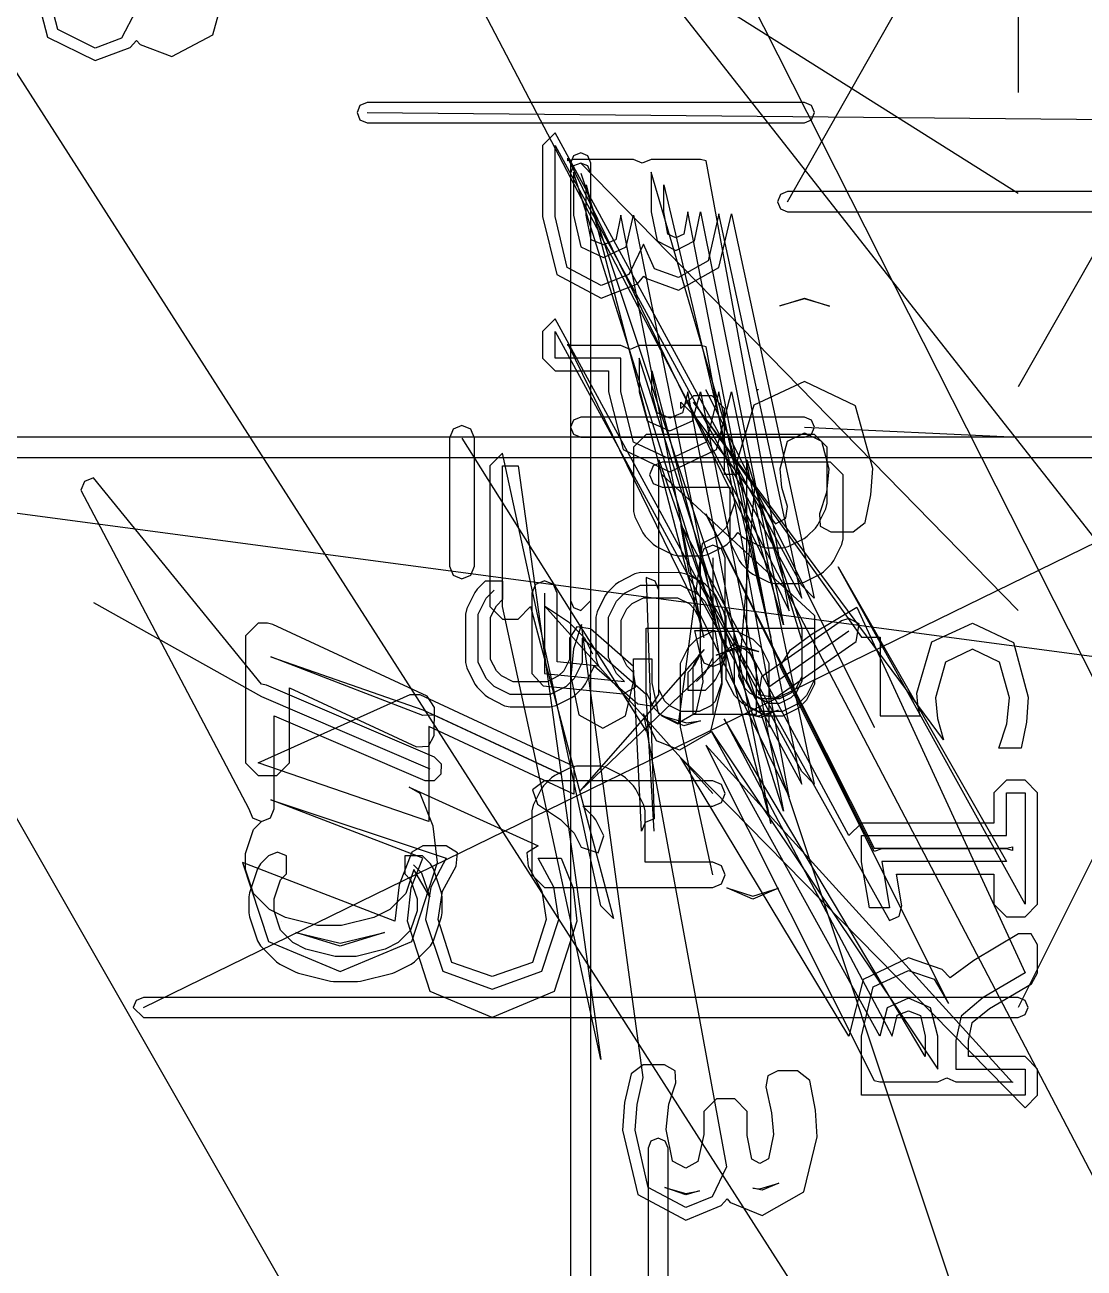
# Model space of a CAD drawing. Extents: x 0 to 334, y -361 to 120.
# Drawn here: x 87.9 to 94.19, y 44.14 to 51.53 of the extents above; entities that cross this region are included whole.
import ezdxf

# ---------------------------------------------------------------- set-up
doc = ezdxf.new("R2010")
doc.units = 0

msp = doc.modelspace()

# ---------------------------------------------------------------- linework, layer by layer
at = {"layer": 'Layer 1'}
for p, q in [((75.05, 81.3792), (138.215, -39.3749)), ((77.19, 81.3792), (138.215, -39.3149)), ((68.6, 80.4392), (134.095, -33.9949)), ((75.452423, 70.589328), (319.8, -310.813)), ((93.8, 64.2692), (93.8, 51.1292)), ((81.92, 64.1792), (166.845, -43.9449)), ((99, 58.5092), (93.8, 49.3792)), ((92.43, 50.4792), (96.54, 57.7292)), ((84.395, 56.4617), (93.8, 50.5292)), ((87.936823, 51.812484), (88.029776, 51.45828)), ((88.090562, 51.502173), (88.011786, 51.812495)), ((89.013149, 51.471052), (89.095286, 51.775849)), ((88.554754, 51.614234), (88.47077, 51.45189)), ((88.029776, 51.45828), (88.029777, 51.45828)), ((88.029777, 51.45828), (88.313255, 51.317975)), ((88.313218, 51.392986), (88.090562, 51.502173)), ((88.47077, 51.45189), (88.313218, 51.392986)), ((88.768333, 51.343117), (89.013149, 51.471052)), ((88.313255, 51.317975), (88.521509, 51.396613)), ((88.521509, 51.396613), (88.558473, 51.437018)), ((88.558473, 51.437018), (88.580786, 51.413969)), ((88.580786, 51.413969), (88.581108, 51.413674)), ((88.581108, 51.413674), (88.768333, 51.343117)), ((89.887574, 51.051626), (89.87, 51.0092)), ((89.87, 51.0092), (89.887574, 50.966774)), ((89.93, 51.0692), (89.887574, 51.051626)), ((92.53, 51.0692), (89.93, 51.0692)), ((89.93, 51.0092), (96.4, 50.9492)), ((92.572426, 51.051626), (92.53, 51.0692)), ((92.59, 51.0092), (92.572426, 51.051626)), ((92.572426, 50.966774), (92.59, 51.0092)), ((89.887574, 50.966774), (89.93, 50.9492)), ((89.93, 50.9492), (92.53, 50.9492)), ((92.53, 50.9492), (92.572426, 50.966774)), ((91.0485, 50.8888), (90.9735, 50.8138)), ((92.513677, 48.197), (91.0485, 50.8888)), ((96.4, 50.8892), (93.8, 45.6892)), ((90.9735, 50.8138), (90.9735, 50.3919)), ((91.048495, 50.391959), (91.0485, 50.8138)), ((91.0485, 50.8138), (92.513677, 48.122)), ((88.6, 45.6892), (99, 50.7692)), ((91.123527, 50.72211), (91.1235, 50.7388)), ((91.1235, 50.7388), (92.438677, 48.047)), ((91.1566, 50.7298), (91.123527, 50.72211)), ((91.157574, 50.751626), (91.14, 50.7092)), ((91.14, 50.7092), (91.14, 48.1092)), ((91.51273, 50.7298), (91.1566, 50.7298)), ((91.2, 50.7692), (91.157574, 50.751626)), ((91.2, 50.7092), (91.157574, 50.691626)), ((91.242426, 50.751626), (91.2, 50.7692)), ((91.2, 50.7692), (91.2, 50.7692)), ((91.2, 50.7092), (93.8, 48.0492)), ((91.242426, 50.691626), (91.2, 50.7092)), ((91.2, 50.7092), (91.2, 50.7092)), ((91.26, 50.7092), (91.242426, 50.751626)), ((91.26, 48.1092), (91.26, 50.7092)), ((91.566115, 50.707474), (91.51273, 50.7298)), ((91.6195, 50.7298), (91.566115, 50.707474)), ((91.912427, 50.72979), (91.6195, 50.7298)), ((91.9455, 50.7221), (91.912427, 50.72979)), ((92.438677, 48.047), (91.9455, 50.7221)), ((91.157574, 50.691626), (91.14, 50.6492)), ((91.14, 50.6492), (91.14, 42.9092)), ((92.005865, 47.963015), (91.1566, 50.6548)), ((91.1566, 50.6548), (91.1566, 50.3998)), ((91.2, 50.6492), (93.8, 42.8492)), ((91.26, 50.6492), (91.242426, 50.691626)), ((91.26, 42.9092), (91.26, 50.6492)), ((92.405604, 47.963015), (91.6195, 50.6548)), ((91.6195, 50.6548), (91.6195, 50.4195)), ((91.23158, 50.3998), (91.2316, 50.5798)), ((91.2316, 50.5798), (91.930865, 47.888015)), ((91.694531, 50.4195), (91.6945, 50.5798)), ((91.6945, 50.5798), (92.330604, 47.888015)), ((92.387574, 50.521626), (92.37, 50.4792)), ((92.43, 50.5392), (92.387574, 50.521626)), ((95.17, 50.5392), (92.43, 50.5392)), ((91.6195, 50.4195), (91.655308, 50.246348)), ((91.718715, 50.286454), (91.694531, 50.4195)), ((91.8375, 50.4195), (91.812968, 50.286927)), ((92.330604, 47.888015), (91.8375, 50.4195)), ((91.876011, 50.246348), (91.912469, 50.4195)), ((91.912469, 50.4195), (92.405604, 47.963015)), ((92.0205, 50.4077), (91.958, 50.12751)), ((92.513677, 48.122), (92.0205, 50.4077)), ((92.0214, 50.0873), (92.095594, 50.407707)), ((92.095594, 50.407707), (92.588677, 48.122)), ((92.37, 50.4792), (92.387574, 50.436774)), ((92.387574, 50.436774), (92.43, 50.4192)), ((92.43, 50.4192), (95.17, 50.4192)), ((90.9735, 50.3919), (91.056954, 50.045868)), ((91.119459, 50.08737), (91.048495, 50.391959)), ((91.1566, 50.3998), (91.20022, 50.210121)), ((91.261324, 50.253583), (91.23158, 50.3998)), ((91.4377, 50.3998), (91.407942, 50.253562)), ((91.930865, 47.888015), (91.4377, 50.3998)), ((91.4691, 50.210121), (91.51272, 50.3998)), ((91.51272, 50.3998), (92.005865, 47.963015)), ((91.766016, 50.263894), (91.718715, 50.286454)), ((91.812716, 50.286533), (91.766016, 50.263894)), ((91.812968, 50.286927), (91.812716, 50.286533)), ((91.20022, 50.210121), (91.334985, 50.147944)), ((91.334965, 50.222944), (91.261324, 50.253583)), ((91.40738, 50.25276), (91.334965, 50.222944)), ((91.334985, 50.147944), (91.4691, 50.210121)), ((91.407942, 50.253562), (91.40738, 50.25276)), ((91.572583, 50.227465), (91.485344, 50.045656)), ((91.638339, 50.079499), (91.572583, 50.227465)), ((91.655308, 50.246348), (91.765985, 50.188894)), ((91.765985, 50.188894), (91.876011, 50.246348)), ((91.958, 50.12751), (91.780266, 50.029128)), ((91.056954, 50.045868), (91.320635, 49.905272)), ((91.32063, 49.980331), (91.119459, 50.08737)), ((91.485344, 50.045656), (91.32063, 49.980331)), ((91.53791, 49.992096), (91.57571, 50.036221)), ((91.57571, 50.036221), (91.58654, 50.025206)), ((91.780266, 50.029128), (91.638339, 50.079499)), ((91.780271, 49.954069), (92.021311, 50.087234)), ((92.021311, 50.087234), (92.0214, 50.0873)), ((91.320635, 49.905272), (91.53791, 49.992096)), ((91.58654, 50.025206), (91.780271, 49.954069)), ((92.384056, 49.860996), (92.52966, 49.906549)), ((92.52966, 49.901138), (92.384056, 49.860996)), ((92.52966, 49.906549), (92.679603, 49.85832)), ((92.679603, 49.85832), (92.52966, 49.901138)), ((92.384056, 49.860996), (92.384056, 49.860996)), ((91.0485, 49.783), (90.9735, 49.708)), ((92.513677, 47.09119), (91.0485, 49.783)), ((90.9735, 49.708), (90.9735, 49.549)), ((91.0485, 49.549), (91.0485, 49.708)), ((91.0485, 49.708), (92.513677, 47.01619)), ((91.1235, 49.624), (91.1235, 49.633)), ((91.1235, 49.633), (92.438677, 46.94119)), ((91.439127, 49.624), (91.1235, 49.624)), ((91.493163, 49.601004), (91.439127, 49.624)), ((91.5472, 49.624), (91.493163, 49.601004)), ((91.912427, 49.62399), (91.5472, 49.624)), ((91.9455, 49.6163), (91.912427, 49.62399)), ((92.438677, 46.94119), (91.9455, 49.6163)), ((90.9735, 49.549), (91.0485, 49.474)), ((91.4392, 49.549), (91.0485, 49.549)), ((91.43912, 49.3491), (91.4392, 49.549)), ((92.405604, 46.857205), (91.5472, 49.549)), ((91.5472, 49.549), (91.5472, 49.3491)), ((91.0485, 49.474), (91.3642, 49.474)), ((91.3642, 49.474), (91.3642, 49.3491)), ((91.622266, 49.3491), (91.6222, 49.474)), ((91.6222, 49.474), (92.330604, 46.782205)), ((92.530037, 49.410104), (92.229766, 49.269416)), ((92.834007, 49.264928), (92.530037, 49.410104)), ((91.3642, 49.3491), (91.452199, 49.006577)), ((91.512688, 49.050808), (91.43912, 49.3491)), ((91.5472, 49.3491), (91.594726, 49.177523)), ((91.653809, 49.223805), (91.622266, 49.3491)), ((91.8699, 49.3255), (91.7949, 49.2505)), ((91.8375, 49.3491), (91.805957, 49.223805)), ((92.330604, 46.782205), (91.8375, 49.3491)), ((91.864908, 49.177523), (91.912434, 49.3491)), ((91.9806, 49.3255), (91.8699, 49.3255)), ((91.912434, 49.3491), (92.405604, 46.857205)), ((91.944504, 49.361815), (92.9443, 47.3564)), ((92.946949, 47.355035), (91.944504, 49.361815)), ((92.0205, 49.3491), (91.946281, 49.050808)), ((92.0556, 49.2505), (91.9806, 49.3255)), ((92.006908, 49.006547), (92.09558, 49.3491)), ((92.513677, 47.01619), (92.0205, 49.3491)), ((92.09558, 49.3491), (92.588677, 47.01619)), ((92.251488, 49.361815), (92.255246, 49.363792)), ((92.255726, 49.361815), (92.251488, 49.361815)), ((92.255246, 49.363792), (92.255726, 49.361815)), ((91.730208, 49.19192), (91.653809, 49.223805)), ((91.805957, 49.223805), (91.730208, 49.19192)), ((91.794504, 49.286815), (91.869504, 49.211815)), ((91.7949, 49.2505), (91.794504, 49.286815)), ((91.869504, 49.286815), (92.8693, 47.8902)), ((93.357524, 47.28007), (91.869504, 49.286815)), ((92.0556, 48.8577), (92.0556, 49.2505)), ((92.229766, 49.269416), (92.124308, 48.91811)), ((92.834169, 49.264711), (92.834007, 49.264928)), ((92.935766, 48.894259), (92.834169, 49.264711)), ((90.494061, 49.149419), (90.441028, 49.127452)), ((90.4941, 49.1494), (90.494061, 49.149419)), ((90.547133, 49.127433), (90.4941, 49.1494)), ((91.157574, 49.181626), (91.14, 49.1392)), ((91.2, 49.1992), (91.157574, 49.181626)), ((92.53, 49.1992), (91.2, 49.1992)), ((91.594726, 49.177523), (91.730142, 49.11692)), ((91.730142, 49.11692), (91.864908, 49.177523)), ((91.869504, 49.211815), (92.3582, 48.5653)), ((92.572426, 49.181626), (92.53, 49.1992)), ((92.59, 49.1392), (92.572426, 49.181626)), ((95.13, 49.0792), (84.91, 49.0792)), ((90.441028, 49.127452), (90.419061, 49.074419)), ((90.5691, 49.0744), (90.547133, 49.127433)), ((91.14, 49.1392), (91.157574, 49.096774)), ((91.157574, 49.096774), (91.2, 49.0792)), ((91.2, 49.0792), (92.53, 49.0792)), ((91.58931, 49.0946), (91.51431, 49.0196)), ((92.1131, 49.0946), (91.58931, 49.0946)), ((92.5893, 49.0946), (92.1131, 49.0946)), ((92.42891, 49.056444), (92.530075, 49.104623)), ((92.53, 49.1392), (93.8, 49.0792)), ((92.53, 49.0792), (92.572426, 49.096774)), ((92.530075, 49.104623), (92.631239, 49.056445)), ((92.572426, 49.096774), (92.59, 49.1392)), ((92.6643, 49.0196), (92.5893, 49.0946)), ((84.91, 49.0192), (105.35, 46.2992)), ((90.419061, 49.074419), (90.4191, 48.3125)), ((90.494061, 49.074419), (91.5893, 47.3327)), ((90.5691, 48.3125), (90.5691, 49.0744)), ((91.452199, 49.006577), (91.452035, 49.006802)), ((91.452035, 49.006802), (91.730215, 48.874278)), ((91.730135, 48.949278), (91.512688, 49.050808)), ((91.51431, 49.0196), (91.5143, 48.6387)), ((91.946281, 49.050808), (91.730135, 48.949278)), ((91.730215, 48.874278), (92.006908, 49.006547)), ((92.385023, 48.891112), (92.42891, 49.056444)), ((92.631239, 49.056445), (92.63124, 49.056444)), ((92.63124, 49.056444), (92.675127, 48.891112)), ((92.664277, 48.686276), (92.6643, 49.0196)), ((84.91, 48.9592), (95.13, 48.9592)), ((90.7341, 48.9849), (90.6591, 48.9099)), ((91.320317, 46.293123), (90.7341, 48.9849)), ((91.684539, 48.93151), (91.631506, 48.909543)), ((91.66431, 48.9446), (92.0381, 47.8696)), ((91.664319, 47.581381), (91.66431, 48.9446)), ((92.1607, 48.9315), (91.684539, 48.93151)), ((92.6846, 48.9315), (92.1607, 48.9315)), ((92.188119, 48.9446), (92.5143, 47.8696)), ((92.188119, 47.628981), (92.188119, 48.9446)), ((92.7596, 48.8565), (92.6846, 48.9315)), ((90.6591, 48.9099), (90.6591, 48.0725)), ((90.7341, 48.0725), (90.7341, 48.9099)), ((90.7341, 48.9099), (90.8272, 48.9099)), ((90.8272, 48.9099), (91.320317, 45.3807)), ((91.631506, 48.909543), (91.609539, 48.85651)), ((91.609539, 48.85651), (91.631506, 48.803477)), ((91.684539, 48.85651), (92.5893, 48.0196)), ((92.127853, 48.857702), (92.0556, 48.8577)), ((92.124308, 48.91811), (92.127853, 48.857702)), ((92.395434, 48.780421), (92.385023, 48.891112)), ((92.675127, 48.891112), (92.661126, 48.750454)), ((92.759577, 48.475576), (92.7596, 48.8565)), ((92.924644, 48.736278), (92.935766, 48.894259)), ((88.249612, 48.816757), (88.227546, 48.763633)), ((88.302815, 48.838629), (88.249612, 48.816757)), ((89.302169, 47.611936), (88.302815, 48.838629)), ((91.631506, 48.803477), (91.684539, 48.78151)), ((91.684539, 48.78151), (92.0857, 48.7815)), ((92.0857, 48.7815), (92.0857, 48.4756)), ((92.140519, 47.656381), (92.235729, 48.78151)), ((92.235729, 48.78151), (92.5143, 47.9446)), ((92.428243, 48.667113), (92.395434, 48.780421)), ((88.227546, 48.763633), (89.2269, 46.8703)), ((92.661126, 48.750454), (92.618858, 48.623213)), ((92.89168, 48.573003), (92.92463, 48.736174)), ((92.92463, 48.736174), (92.924644, 48.736278)), ((91.5143, 48.6387), (91.522218, 48.605159)), ((92.113119, 48.686267), (92.0655, 48.54341)), ((92.419985, 48.597794), (92.428243, 48.667113)), ((92.60874, 48.557497), (92.656359, 48.652735)), ((92.656359, 48.652735), (92.664277, 48.686276)), ((91.522218, 48.605159), (91.569837, 48.509921)), ((91.794504, 48.562075), (91.795573, 48.549458)), ((92.7943, 46.7107), (91.794504, 48.562075)), ((91.944504, 48.623764), (92.9443, 46.6357)), ((92.944308, 46.61705), (91.944504, 48.623764)), ((92.3582, 48.5653), (92.419985, 48.597794)), ((92.618858, 48.623213), (92.62382, 48.551391)), ((92.8191, 48.5169), (92.89168, 48.573003)), ((91.569837, 48.509921), (91.583886, 48.490429)), ((91.583886, 48.490429), (91.631505, 48.44281)), ((91.795573, 48.549458), (91.842448, 48.274796)), ((92.017881, 48.495791), (91.922643, 48.448172)), ((92.0655, 48.54341), (92.017881, 48.495791)), ((92.070871, 48.442786), (92.11849, 48.490405)), ((92.11849, 48.490405), (92.133592, 48.512094)), ((92.133592, 48.512094), (92.155281, 48.490405)), ((92.155281, 48.490405), (92.174773, 48.476356)), ((92.527579, 48.476337), (92.54707, 48.490385)), ((92.54707, 48.490385), (92.59469, 48.538004)), ((92.59469, 48.538004), (92.60874, 48.557497)), ((92.62382, 48.551391), (92.686976, 48.51683)), ((92.686976, 48.51683), (92.8191, 48.5169)), ((91.631505, 48.44281), (91.650997, 48.428761)), ((91.650997, 48.428761), (91.746235, 48.381142)), ((91.922643, 48.448172), (91.7798, 47.3732)), ((91.931367, 48.415247), (91.9094, 48.362214)), ((91.9844, 48.437214), (91.931367, 48.415247)), ((91.956141, 48.381118), (92.051379, 48.428737)), ((91.9844, 48.4372), (91.9844, 48.437214)), ((92.037433, 48.415233), (91.9844, 48.4372)), ((92.0594, 48.3622), (92.037433, 48.415233)), ((92.051379, 48.428737), (92.070871, 48.442786)), ((92.0857, 48.4756), (92.093618, 48.442059)), ((92.093618, 48.442059), (92.141237, 48.346821)), ((92.174773, 48.476356), (92.270011, 48.428737)), ((92.270011, 48.428737), (92.303552, 48.420819)), ((92.303552, 48.420819), (92.3988, 48.4208)), ((92.3988, 48.4208), (92.432341, 48.428718)), ((92.432341, 48.428718), (92.527579, 48.476337)), ((92.70404, 48.346797), (92.751659, 48.442035)), ((92.751659, 48.442035), (92.759577, 48.475576)), ((91.746235, 48.381142), (91.779776, 48.373224)), ((91.779776, 48.373224), (91.9226, 48.3732)), ((91.9094, 48.362214), (91.9094, 47.7908)), ((91.9226, 48.3732), (91.956141, 48.381118)), ((91.9844, 48.362214), (91.9844, 47.4301)), ((92.0594, 47.7908), (92.0594, 48.3622)), ((92.141237, 48.346821), (92.155286, 48.327329)), ((92.68999, 48.327304), (92.70404, 48.346797)), ((90.4191, 48.3125), (90.441067, 48.259467)), ((90.547133, 48.259467), (90.5691, 48.3125)), ((91.522259, 48.266182), (91.427021, 48.218563)), ((91.5558, 48.2741), (91.522259, 48.266182)), ((91.793924, 48.274076), (91.5558, 48.2741)), ((91.827465, 48.266158), (91.793924, 48.274076)), ((91.922703, 48.218539), (91.827465, 48.266158)), ((91.842448, 48.274796), (91.916379, 48.212413)), ((92.155286, 48.327329), (92.202905, 48.27971)), ((92.202905, 48.27971), (92.222397, 48.265661)), ((92.222397, 48.265661), (92.317635, 48.218042)), ((92.527641, 48.218018), (92.622879, 48.265637)), ((92.622879, 48.265637), (92.64237, 48.279685)), ((92.64237, 48.279685), (92.68999, 48.327304)), ((92.730832, 48.309724), (93.7306, 46.5569)), ((93.8413, 46.303), (92.730832, 48.309724)), ((90.441067, 48.259467), (90.4941, 48.2375)), ((90.4941, 48.2375), (90.547133, 48.259467)), ((90.631505, 48.222695), (90.583886, 48.175076)), ((90.737571, 48.222695), (90.631505, 48.222695)), ((90.737571, 48.116629), (90.737571, 48.222695)), ((90.931367, 48.204533), (90.9094, 48.1515)), ((90.9844, 48.2265), (90.931367, 48.204533)), ((91.037433, 48.204533), (90.9844, 48.2265)), ((91.0594, 48.1515), (91.037433, 48.204533)), ((91.407529, 48.204514), (91.35991, 48.156895)), ((91.427021, 48.218563), (91.407529, 48.204514)), ((91.460538, 48.151457), (91.555776, 48.199076)), ((91.555776, 48.199076), (91.7939, 48.1991)), ((91.642333, 48.222633), (91.5893, 48.2446)), ((91.5893, 48.2446), (91.63648, 46.811519)), ((91.6643, 48.1696), (91.642333, 48.222633)), ((91.7939, 48.1991), (91.889138, 48.151481)), ((91.916379, 48.212413), (93.0359, 46.2057)), ((91.942195, 48.20449), (91.922703, 48.218539)), ((91.989814, 48.156871), (91.942195, 48.20449)), ((92.317635, 48.218042), (92.351176, 48.210124)), ((92.351176, 48.210124), (92.4941, 48.2101)), ((92.4941, 48.2101), (92.527641, 48.218018)), ((92.588677, 48.122), (92.513677, 48.197)), ((90.569837, 48.155584), (90.522218, 48.060346)), ((90.583886, 48.175076), (90.569837, 48.155584)), ((90.5893, 48.0268), (90.636919, 48.122038)), ((90.636919, 48.122038), (90.684538, 48.169657)), ((90.698558, 48.077616), (90.737571, 48.116629)), ((90.9094, 48.1515), (90.9094, 47.6753)), ((90.984371, 48.151481), (90.9844, 47.6753)), ((91.059347, 47.743136), (91.0594, 48.1515)), ((91.345861, 48.137403), (91.298242, 48.042165)), ((91.35991, 48.156895), (91.345861, 48.137403)), ((91.412919, 48.103838), (91.460538, 48.151457)), ((91.504965, 48.089823), (91.573481, 48.124081)), ((91.573481, 48.124081), (91.7762, 48.1241)), ((91.664329, 47.5506), (91.6643, 48.1696)), ((91.7762, 48.1241), (91.844716, 48.089842)), ((91.889138, 48.151481), (91.936757, 48.103862)), ((92.003863, 48.137379), (91.989814, 48.156871)), ((92.051482, 48.042141), (92.003863, 48.137379)), ((88.302546, 48.096966), (89.3019, 47.537)), ((90.522218, 48.060346), (90.5143, 48.026805)), ((90.6591, 48.0725), (90.7341, 47.9975)), ((90.6643, 48.0091), (90.698558, 48.077616)), ((91.320317, 45.3807), (90.7341, 48.0725)), ((90.8272, 47.9975), (90.9022, 48.0725)), ((90.9022, 48.0725), (91.395317, 46.218123)), ((91.9844, 46.960976), (90.9844, 48.0765)), ((90.9844, 48.0765), (91.127258, 47.981262)), ((91.14, 48.1092), (91.157574, 48.066774)), ((91.157574, 48.066774), (91.2, 48.0492)), ((91.2, 48.0492), (91.26, 48.1092)), ((91.298242, 48.042165), (91.290324, 48.008624)), ((91.3653, 48.0086), (91.412919, 48.103838)), ((91.4403, 47.9909), (91.474558, 48.059416)), ((91.474558, 48.059416), (91.504965, 48.089823)), ((91.844716, 48.089842), (91.875123, 48.059435)), ((91.875123, 48.059435), (91.909381, 47.990919)), ((91.936757, 48.103862), (91.984376, 48.008624)), ((92.0594, 48.0086), (92.051482, 48.042141)), ((92.575884, 47.911193), (92.841509, 48.068913)), ((92.841509, 48.068913), (93.8413, 45.8952)), ((89.2827, 47.9732), (89.2077, 47.8982)), ((89.338685, 47.973162), (89.2827, 47.9732)), ((89.370303, 47.966172), (89.338685, 47.973162)), ((90.5143, 48.026805), (90.5143, 47.741)), ((90.589324, 47.741076), (90.5893, 48.0268)), ((90.664319, 47.758781), (90.6643, 48.0091)), ((90.7341, 47.9975), (90.8272, 47.9975)), ((91.127258, 47.981262), (91.222496, 47.886024)), ((91.290324, 48.008624), (91.2903, 47.7705)), ((91.365353, 47.770538), (91.3653, 48.0086)), ((91.440353, 47.788243), (91.4403, 47.9909)), ((91.909381, 47.990919), (91.9094, 47.7882)), ((91.984376, 48.008624), (91.9844, 47.7705)), ((92.0594, 47.770495), (92.0594, 48.0086)), ((92.065524, 47.638676), (92.0655, 48.0196)), ((92.75088, 47.98797), (92.27469, 47.654637)), ((92.5893, 48.0196), (92.5893, 47.6387)), ((92.793515, 48.001527), (92.75088, 47.98797)), ((92.855332, 47.969538), (92.793515, 48.001527)), ((92.793515, 48.001527), (92.793515, 48.001527)), ((92.8369, 47.865086), (92.855332, 47.969538)), ((93.287862, 47.862475), (93.529398, 47.974802)), ((93.529398, 47.974802), (93.773539, 47.859398)), ((89.2077, 47.8982), (89.207716, 47.143835)), ((90.286318, 47.54031), (89.370303, 47.966172)), ((91.17736, 47.952239), (91.133347, 47.883951)), ((91.2048, 47.9655), (91.156623, 47.820683)), ((91.257735, 47.940394), (91.17736, 47.952239)), ((91.570968, 45.273663), (91.2048, 47.9655)), ((91.5143, 47.7159), (91.257735, 47.940394)), ((91.589324, 47.563676), (91.5893, 47.9446)), ((91.5893, 47.9446), (92.5893, 47.9446)), ((91.915719, 47.765592), (91.879261, 47.930086)), ((91.879261, 47.930086), (91.9965, 47.93)), ((91.889139, 47.878857), (91.984377, 47.926476)), ((91.984377, 47.926476), (92.1272, 47.9265)), ((91.9965, 47.93), (92.02775, 47.760784)), ((92.113124, 47.611276), (92.1131, 47.9446)), ((92.1272, 47.9265), (92.222438, 47.878881)), ((92.79389, 47.926528), (92.3177, 47.593195)), ((92.446978, 47.815792), (92.575884, 47.911193)), ((92.5143, 47.9446), (92.5143, 47.6564)), ((92.5893, 47.9446), (92.5893, 47.6113)), ((91.133347, 47.883951), (91.1334, 47.7588)), ((91.156623, 47.820683), (91.140347, 47.656189)), ((91.192582, 46.974147), (92.1095, 47.8515)), ((91.5893, 47.5506), (91.208347, 47.883933)), ((91.208347, 47.883933), (91.2084, 47.741)), ((91.222496, 47.886024), (91.270115, 47.790786)), ((91.7939, 47.736), (91.84152, 47.831238)), ((91.84152, 47.831238), (91.889139, 47.878857)), ((92.005878, 47.782808), (92.149452, 47.840809)), ((92.149452, 47.826935), (92.005878, 47.782808)), ((92.0381, 47.8696), (92.0381, 47.6235)), ((92.1095, 47.8515), (92.178016, 47.817242)), ((92.149452, 47.840809), (92.253603, 47.807566)), ((92.25869, 47.803186), (92.149452, 47.826935)), ((92.222438, 47.878881), (92.270057, 47.831262)), ((92.270057, 47.831262), (92.317676, 47.736024)), ((92.36071, 47.531753), (92.8369, 47.865086)), ((92.5143, 47.8696), (92.5143, 47.629)), ((92.8693, 47.8902), (92.98, 47.8902)), ((92.98, 47.8902), (92.98, 47.4224)), ((93.198669, 47.557808), (93.287862, 47.862475)), ((93.529399, 47.819393), (93.368592, 47.741687)), ((93.690206, 47.741687), (93.529399, 47.819393)), ((93.773539, 47.859398), (93.860127, 47.533957)), ((89.357716, 47.773161), (90.2618, 47.4581)), ((90.261795, 47.424669), (89.357716, 47.773161)), ((90.698577, 47.690265), (90.664319, 47.758781)), ((91.1334, 47.7588), (91.099142, 47.690284)), ((91.933566, 47.817223), (91.192582, 46.974147)), ((91.2903, 47.7705), (91.298218, 47.736959)), ((91.412972, 47.6753), (91.365353, 47.770538)), ((91.474611, 47.719727), (91.440353, 47.788243)), ((91.514045, 47.625494), (91.514, 47.7624)), ((91.514, 47.7624), (91.6221, 47.7624)), ((91.6221, 47.7624), (91.6221, 47.6192)), ((91.8689, 47.7183), (91.903159, 47.786816)), ((91.9094, 47.7882), (91.875142, 47.719684)), ((91.903159, 47.786816), (91.933566, 47.817223)), ((91.9094, 47.7908), (91.931367, 47.737767)), ((91.927438, 47.625497), (91.915719, 47.765592)), ((91.9844, 47.7705), (91.936781, 47.675262)), ((92.005878, 47.782808), (92.005878, 47.782808)), ((92.02775, 47.760784), (92.038167, 47.611244)), ((92.037433, 47.737767), (92.0594, 47.7908)), ((92.051482, 47.736954), (92.0594, 47.770495)), ((92.178016, 47.817242), (92.208423, 47.786835)), ((92.208423, 47.786835), (92.242681, 47.718319)), ((92.253603, 47.807566), (92.254034, 47.807206)), ((92.254034, 47.807206), (92.25869, 47.803186)), ((92.38578, 47.718853), (92.446978, 47.815792)), ((90.5143, 47.741), (90.522218, 47.707459)), ((90.522218, 47.707459), (90.569837, 47.612221)), ((90.636943, 47.645838), (90.589324, 47.741076)), ((90.728984, 47.659858), (90.698577, 47.690265)), ((90.9094, 47.6753), (90.976937, 47.600672)), ((90.9844, 47.6753), (91.460591, 47.627681)), ((91.307539, 47.718317), (91.059347, 47.743136)), ((91.099142, 47.690284), (91.068735, 47.659877)), ((91.2084, 47.741), (91.160781, 47.645762)), ((91.227839, 47.612297), (91.275458, 47.707535)), ((91.275458, 47.707535), (91.280648, 47.721037)), ((91.280648, 47.721037), (91.539941, 47.494157)), ((91.298218, 47.736959), (91.307539, 47.718317)), ((91.460591, 47.627681), (91.412972, 47.6753)), ((91.513624, 47.680714), (91.474611, 47.719727)), ((91.528353, 47.59557), (91.513624, 47.680714)), ((91.56148, 46.736519), (91.5143, 47.7159)), ((91.7939, 47.3551), (91.7939, 47.736)), ((91.875142, 47.719684), (91.836129, 47.680671)), ((91.836129, 47.680671), (91.836129, 47.574605)), ((91.8689, 47.4301), (91.8689, 47.7183)), ((91.936781, 47.675262), (91.889162, 47.627643)), ((91.931367, 47.737767), (91.9844, 47.7158)), ((91.9844, 47.7158), (92.037433, 47.737767)), ((92.003863, 47.641716), (92.051482, 47.736954)), ((92.242681, 47.718319), (92.2427, 47.4301)), ((92.317676, 47.736024), (92.3177, 47.3551)), ((93.385576, 45.71208), (92.38578, 47.718853)), ((93.368592, 47.741687), (93.309347, 47.530882)), ((93.749451, 47.530882), (93.690206, 47.741687)), ((89.331444, 47.605876), (89.302169, 47.611936)), ((90.331444, 47.177304), (89.331444, 47.605876)), ((90.569837, 47.612221), (90.583886, 47.592729)), ((90.684562, 47.598219), (90.636943, 47.645838)), ((90.7798, 47.5506), (90.684562, 47.598219)), ((90.7975, 47.6256), (90.728984, 47.659858)), ((91.000219, 47.625619), (90.7975, 47.6256)), ((90.976937, 47.600672), (91.453128, 47.553053)), ((91.068735, 47.659877), (91.000219, 47.625619)), ((91.113162, 47.598143), (91.017924, 47.550524)), ((91.160781, 47.645762), (91.113162, 47.598143)), ((91.140347, 47.656189), (91.189175, 47.428731)), ((91.21379, 47.592805), (91.227839, 47.612297)), ((91.465217, 47.423222), (91.514045, 47.625494)), ((91.6221, 47.6192), (91.660511, 47.439753)), ((91.887073, 47.442114), (91.927438, 47.625497)), ((91.942195, 47.574605), (91.989814, 47.622224)), ((92.038167, 47.611244), (91.969808, 47.324757)), ((91.989814, 47.622224), (92.003863, 47.641716)), ((92.0381, 47.6235), (91.999929, 47.508986)), ((92.113143, 47.543438), (92.065524, 47.638676)), ((92.160743, 47.516038), (92.113124, 47.611276)), ((92.174777, 47.587865), (92.140519, 47.656381)), ((92.222377, 47.560465), (92.188119, 47.628981)), ((92.27469, 47.654637), (92.256258, 47.550185)), ((92.5143, 47.6564), (92.480042, 47.587884)), ((92.5143, 47.629), (92.480042, 47.560484)), ((92.5893, 47.6387), (92.541681, 47.543462)), ((92.5893, 47.6113), (92.541681, 47.516062)), ((89.282716, 47.143835), (90.1868, 47.5496)), ((89.3019, 47.537), (90.3019, 47.108428)), ((89.4683, 47.1439), (89.4683, 47.5896)), ((89.4683, 47.5896), (90.222992, 47.238493)), ((90.1868, 47.5496), (90.2428, 47.5496)), ((90.2428, 47.5496), (91.158815, 47.123738)), ((90.3297, 47.4723), (90.286318, 47.54031)), ((90.583886, 47.592729), (90.631505, 47.54511)), ((90.631505, 47.54511), (90.650997, 47.531061)), ((90.650997, 47.531061), (90.746235, 47.483442)), ((91.017924, 47.550524), (90.7798, 47.5506)), ((91.051441, 47.483518), (91.146679, 47.531137)), ((91.146679, 47.531137), (91.166171, 47.545186)), ((91.166171, 47.545186), (91.21379, 47.592805)), ((91.453128, 47.553053), (91.528353, 47.59557)), ((91.63648, 46.736519), (91.5893, 47.5506)), ((91.636943, 47.468438), (91.589324, 47.563676)), ((91.620316, 47.482312), (91.664329, 47.5506)), ((91.698577, 47.512865), (91.664319, 47.581381)), ((91.836129, 47.574605), (91.942195, 47.574605)), ((92.160762, 47.495819), (92.113143, 47.543438)), ((92.205184, 47.557458), (92.174777, 47.587865)), ((92.2737, 47.5232), (92.205184, 47.557458)), ((92.252784, 47.530058), (92.222377, 47.560465)), ((92.3213, 47.4958), (92.252784, 47.530058)), ((92.256258, 47.550185), (92.36071, 47.531753)), ((92.449634, 47.557477), (92.381118, 47.523219)), ((92.449634, 47.530077), (92.381118, 47.495819)), ((92.480042, 47.587884), (92.449634, 47.557477)), ((92.480042, 47.560484), (92.449634, 47.530077)), ((92.541681, 47.543462), (92.494061, 47.495843)), ((93.203877, 47.490104), (93.198669, 47.557808)), ((93.309347, 47.530882), (93.321066, 47.406245)), ((93.733826, 47.374701), (93.749451, 47.530882)), ((93.860127, 47.533957), (93.849711, 47.38624)), ((90.2618, 47.4581), (91.083805, 47.075944)), ((90.329628, 47.306494), (90.3297, 47.4723)), ((90.746235, 47.483442), (90.779776, 47.475524)), ((90.779776, 47.475524), (91.0179, 47.4756)), ((91.0179, 47.4756), (91.051441, 47.483518)), ((91.539941, 47.494157), (91.620316, 47.482312)), ((91.684562, 47.420819), (91.636943, 47.468438)), ((91.728984, 47.482458), (91.698577, 47.512865)), ((91.7975, 47.4482), (91.728984, 47.482458)), ((91.973435, 47.482492), (91.904919, 47.448234)), ((91.999929, 47.508986), (91.973435, 47.482492)), ((92.208362, 47.468419), (92.160743, 47.516038)), ((92.256, 47.4482), (92.160762, 47.495819)), ((92.3036, 47.4208), (92.208362, 47.468419)), ((92.25912, 47.422081), (92.373798, 47.455947)), ((92.373798, 47.455947), (92.273443, 47.412309)), ((92.381118, 47.523219), (92.2737, 47.5232)), ((92.381118, 47.495819), (92.3213, 47.4958)), ((92.373798, 47.455947), (92.373798, 47.455947)), ((92.494061, 47.495843), (92.398823, 47.448224)), ((92.494061, 47.468443), (92.398823, 47.420824)), ((92.541681, 47.516062), (92.494061, 47.468443)), ((93.2182, 47.4224), (93.203877, 47.490104)), ((89.3769, 46.8703), (89.3769, 47.4232)), ((89.3769, 47.4232), (90.272356, 47.039432)), ((90.329108, 47.426707), (90.261795, 47.424669)), ((91.0838, 47.0756), (90.329108, 47.426707)), ((91.189175, 47.428731), (91.331102, 47.350026)), ((91.331102, 47.350026), (91.465217, 47.423222)), ((91.649495, 47.275173), (91.572672, 47.434157)), ((91.572672, 47.434157), (92.065759, 44.742403)), ((91.660511, 47.439753), (91.77249, 47.377576)), ((91.813807, 47.363512), (91.684318, 47.423959)), ((91.684318, 47.423959), (91.82813, 47.381154)), ((91.7798, 47.3732), (91.684562, 47.420819)), ((91.77249, 47.377576), (91.887073, 47.442114)), ((91.904919, 47.448234), (91.7975, 47.4482)), ((91.911373, 47.394213), (91.813807, 47.363512)), ((91.82813, 47.381154), (91.911373, 47.394213)), ((92.2427, 47.4301), (91.8689, 47.4301)), ((91.911373, 47.394213), (91.911373, 47.394213)), ((92.052577, 47.404555), (93.0524, 45.5182)), ((93.2474, 45.3978), (92.052577, 47.404555)), ((92.273443, 47.412309), (92.19544, 47.431915)), ((92.19544, 47.431915), (92.25912, 47.422081)), ((92.398823, 47.448224), (92.256, 47.4482)), ((92.398823, 47.420824), (92.3036, 47.4208)), ((92.98, 47.4224), (93.2182, 47.4224)), ((93.321066, 47.406245), (93.357524, 47.28007)), ((93.849711, 47.38624), (93.818461, 47.231598)), ((90.29495, 47.243263), (90.329628, 47.306494)), ((91.1588, 46.958), (90.297472, 47.358718)), ((90.297472, 47.358718), (90.2975, 46.7953)), ((91.969808, 47.324757), (91.786214, 47.219292)), ((91.9844, 46.477719), (91.7939, 47.3551)), ((91.977577, 47.329555), (93.3224, 45.3228)), ((92.977348, 45.5182), (91.977577, 47.329555)), ((92.9443, 47.3564), (92.946949, 47.355035)), ((93.6863, 47.2316), (93.733826, 47.374701)), ((90.222992, 47.238493), (90.29495, 47.243263)), ((91.786214, 47.219292), (91.649495, 47.275173)), ((91.944504, 47.249144), (92.9443, 45.2555)), ((93.7663, 45.2424), (91.944504, 47.249144)), ((93.818461, 47.231598), (93.6863, 47.2316)), ((90.371536, 47.136222), (90.331444, 47.177304)), ((91.794504, 47.174144), (91.869504, 47.099144)), ((92.794295, 45.51826), (91.794504, 47.174144)), ((89.207716, 47.143835), (89.282716, 47.068835)), ((90.2975, 46.7953), (89.282716, 47.143835)), ((89.3933, 47.0689), (89.4683, 47.1439)), ((90.370836, 47.078824), (90.371536, 47.136222)), ((91.141336, 47.116229), (91.046098, 47.06861)), ((91.174877, 47.124147), (91.141336, 47.116229)), ((91.158815, 47.123738), (91.1588, 46.958)), ((91.317724, 47.124076), (91.174877, 47.124147)), ((91.351265, 47.116158), (91.317724, 47.124076)), ((91.446503, 47.068539), (91.351265, 47.116158)), ((91.869504, 47.099144), (93.8413, 45.0924)), ((92.588677, 47.01619), (92.513677, 47.09119)), ((89.282716, 47.068835), (89.3933, 47.0689)), ((90.272356, 47.039432), (90.329754, 47.038732)), ((90.329754, 47.038732), (90.370836, 47.078824)), ((90.9844, 47.035976), (90.912636, 46.982704)), ((90.978987, 47.006942), (90.964938, 46.987451)), ((91.026606, 47.054561), (90.978987, 47.006942)), ((91.9844, 47.036), (90.9844, 47.035976)), ((91.046098, 47.06861), (91.026606, 47.054561)), ((91.083805, 47.075944), (91.0838, 47.0756)), ((91.465995, 47.05449), (91.446503, 47.068539)), ((91.513614, 47.006871), (91.465995, 47.05449)), ((91.527663, 46.987379), (91.513614, 47.006871)), ((92.037433, 47.014033), (91.9844, 47.036)), ((92.0594, 46.961), (92.037433, 47.014033)), ((93.7306, 47.0396), (93.6556, 46.9646)), ((93.8413, 47.0396), (93.7306, 47.0396)), ((93.9163, 46.9646), (93.8413, 47.0396)), ((90.24521, 46.961403), (90.179851, 46.999618)), ((90.179851, 46.999618), (90.9466, 46.6511)), ((90.322895, 46.766138), (90.24521, 46.961403)), ((90.912636, 46.982704), (90.942798, 46.898572)), ((90.964938, 46.987451), (90.917318, 46.892213)), ((91.575282, 46.892141), (91.527663, 46.987379)), ((92.037433, 46.907967), (92.0594, 46.961)), ((93.6556, 46.9646), (93.6556, 46.7857)), ((93.7306, 46.7107), (93.7306, 46.9646)), ((93.7306, 46.9646), (93.8413, 46.9646)), ((93.8413, 46.9646), (93.8413, 46.303)), ((93.9163, 46.303), (93.9163, 46.9646)), ((89.2269, 46.8703), (89.248867, 46.817267)), ((89.354933, 46.817267), (89.3769, 46.8703)), ((89.357586, 46.924618), (90.4004, 46.5761)), ((90.261635, 46.5761), (89.357586, 46.924618)), ((90.917318, 46.892213), (90.9094, 46.858671)), ((90.9094, 46.858671), (90.9094, 46.4777)), ((90.942798, 46.898572), (91.079476, 46.807454)), ((91.213086, 46.885976), (91.9844, 46.886)), ((91.275529, 46.823533), (91.213086, 46.885976)), ((91.5832, 46.8586), (91.575282, 46.892141)), ((91.5832, 46.5527), (91.5832, 46.8586)), ((91.9844, 46.886), (92.037433, 46.907967)), ((89.248867, 46.817267), (89.3019, 46.7953)), ((89.25472, 46.747657), (89.302339, 46.795276)), ((89.3019, 46.7953), (89.354933, 46.817267)), ((91.079476, 46.807454), (91.160857, 46.726073)), ((91.289578, 46.804041), (91.275529, 46.823533)), ((91.337197, 46.708803), (91.289578, 46.804041)), ((91.583447, 46.789552), (91.56148, 46.736519)), ((91.63648, 46.811519), (91.583447, 46.789552)), ((92.8693, 46.7857), (92.7943, 46.7107)), ((93.6556, 46.7857), (92.8693, 46.7857)), ((89.2071, 46.6048), (89.25472, 46.747657)), ((90.348601, 46.5514), (90.322895, 46.766138)), ((91.160857, 46.726073), (91.203033, 46.641721)), ((92.869325, 46.555362), (92.8693, 46.7107)), ((92.8693, 46.7107), (93.7306, 46.7107)), ((90.2617, 46.6511), (90.196421, 46.613027)), ((90.400377, 46.6511), (90.2617, 46.6511)), ((90.467679, 46.609175), (90.400377, 46.6511)), ((90.9466, 46.6511), (90.879298, 46.609175)), ((91.203033, 46.641721), (91.303656, 46.60818)), ((91.303656, 46.60818), (91.337197, 46.708803)), ((93.7306, 46.6357), (93.766277, 46.644733)), ((93.766277, 46.644733), (93.7663, 46.6228)), ((89.207028, 46.509634), (89.2071, 46.6048)), ((89.344106, 46.590033), (89.296487, 46.542414)), ((89.396754, 46.611999), (89.344106, 46.590033)), ((89.396754, 46.611946), (89.396754, 46.611999)), ((89.450172, 46.58998), (89.396754, 46.611946)), ((89.450172, 46.483914), (89.450172, 46.58998)), ((90.196421, 46.613027), (90.119898, 46.418954)), ((90.259695, 46.590009), (90.153629, 46.590009)), ((90.153629, 46.590009), (90.153629, 46.483943)), ((90.192624, 46.400884), (90.261635, 46.5761)), ((90.307314, 46.54239), (90.259695, 46.590009)), ((90.4004, 46.5761), (90.307952, 46.404813)), ((90.459752, 46.530279), (90.467679, 46.609175)), ((90.879298, 46.609175), (90.887225, 46.530279)), ((91.039071, 46.404813), (90.946623, 46.5761)), ((90.946623, 46.5761), (91.0839, 46.5761)), ((91.0839, 46.5761), (91.154213, 46.399312)), ((92.9443, 46.6357), (93.7306, 46.6357)), ((92.9891, 46.6319), (92.944308, 46.61705)), ((93.730623, 46.631833), (92.9891, 46.6319)), ((93.7663, 46.6228), (93.730623, 46.631833)), ((89.190138, 46.5514), (89.344295, 46.082227)), ((90.094252, 46.202882), (89.190138, 46.5514)), ((89.254648, 46.366776), (89.207028, 46.509634)), ((89.278369, 46.513099), (89.230749, 46.370242)), ((89.296487, 46.542414), (89.278369, 46.513099)), ((90.2071, 46.5096), (90.159481, 46.366742)), ((90.195151, 46.08229), (90.348601, 46.5514)), ((90.206662, 46.537), (90.254281, 46.489381)), ((90.3019, 46.346524), (90.2071, 46.5096)), ((90.254281, 46.489381), (90.3019, 46.346524)), ((90.325432, 46.513074), (90.307314, 46.54239)), ((90.373051, 46.370217), (90.325432, 46.513074)), ((90.379029, 46.380943), (90.459752, 46.530279)), ((90.887225, 46.530279), (90.967948, 46.380943)), ((91.9844, 46.5527), (91.5832, 46.5527)), ((92.037433, 46.530733), (91.9844, 46.5527)), ((92.0594, 46.4777), (92.037433, 46.530733)), ((92.9162, 46.2807), (92.869325, 46.555362)), ((93.7306, 46.5569), (92.9891, 46.5569)), ((92.9891, 46.5569), (93.035975, 46.280699)), ((89.3769, 46.3343), (89.415072, 46.448814)), ((89.415072, 46.448814), (89.450172, 46.483914)), ((90.119898, 46.418954), (90.094252, 46.202882)), ((90.153629, 46.483943), (90.188729, 46.448843)), ((90.188729, 46.448843), (90.2269, 46.334329)), ((90.9094, 46.4777), (90.9844, 46.4027)), ((91.9844, 46.4027), (92.037433, 46.424667)), ((92.037433, 46.424667), (92.0594, 46.4777)), ((93.109843, 46.293249), (93.077826, 46.481901)), ((93.077826, 46.481901), (93.6556, 46.4819)), ((93.6556, 46.4819), (93.6556, 46.303)), ((89.230749, 46.370242), (89.2269, 46.346524)), ((89.2269, 46.346524), (89.2269, 46.2513)), ((89.349886, 46.271538), (89.254648, 46.366776)), ((90.159481, 46.366742), (90.064243, 46.271504)), ((90.169187, 46.202882), (90.192624, 46.400884)), ((90.307952, 46.404813), (90.277353, 46.21231)), ((90.35233, 46.21231), (90.378966, 46.380757)), ((90.3769, 46.3465), (90.373051, 46.370217)), ((90.376871, 46.251234), (90.3769, 46.3465)), ((90.378966, 46.380757), (90.379029, 46.380943)), ((90.967948, 46.380943), (90.968011, 46.380757)), ((90.968011, 46.380757), (90.994647, 46.21231)), ((90.9844, 46.4027), (91.5082, 46.4027)), ((91.06967, 46.21231), (91.039071, 46.404813)), ((91.154213, 46.399312), (91.17765, 46.202882)), ((91.5082, 46.4027), (91.9844, 46.4027)), ((92.223312, 46.332472), (92.068446, 46.400492)), ((92.068446, 46.400492), (92.223312, 46.350114)), ((92.375985, 46.3993), (92.223312, 46.332472)), ((92.223312, 46.350114), (92.375985, 46.3993)), ((92.375985, 46.3993), (92.375985, 46.3993)), ((89.445124, 46.223919), (89.349886, 46.271538)), ((89.376895, 46.263405), (89.3769, 46.3343)), ((90.064243, 46.271504), (89.969005, 46.223885)), ((90.2269, 46.334329), (90.2269, 46.2634)), ((91.395317, 46.218123), (91.320317, 46.293123)), ((93.035975, 46.280699), (92.9162, 46.2807)), ((93.093195, 46.232309), (93.109843, 46.293249)), ((93.6556, 46.303), (93.7306, 46.228)), ((93.8413, 46.228), (93.9163, 46.303)), ((89.2269, 46.2513), (89.230749, 46.227583)), ((89.230749, 46.227583), (89.278369, 46.084725)), ((89.415067, 46.14889), (89.376895, 46.263405)), ((89.421061, 46.201156), (89.421137, 46.201077)), ((89.421226, 46.200983), (89.421061, 46.201156)), ((89.421137, 46.201077), (89.421226, 46.200983)), ((89.6356, 46.1763), (89.445124, 46.223919)), ((89.969005, 46.223885), (89.778529, 46.176266)), ((90.304604, 45.783306), (90.169187, 46.202882)), ((90.2269, 46.2634), (90.188729, 46.148885)), ((90.277353, 46.21231), (90.379566, 45.904307)), ((90.325403, 46.084659), (90.373022, 46.227517)), ((90.433741, 45.956149), (90.35233, 46.21231)), ((90.373022, 46.227517), (90.376871, 46.251234)), ((90.994647, 46.21231), (90.913804, 45.956062)), ((90.968108, 45.904307), (91.06967, 46.21231)), ((91.17765, 46.202882), (91.042885, 45.783306)), ((93.0359, 46.2057), (93.093195, 46.232309)), ((93.7306, 46.228), (93.8413, 46.228)), ((89.48918, 46.074777), (89.415067, 46.14889)), ((89.505633, 46.134562), (89.769695, 46.070967)), ((89.769695, 46.053608), (89.505633, 46.134562)), ((89.505633, 46.134562), (89.505633, 46.134562)), ((89.778529, 46.176266), (89.6356, 46.1763)), ((89.769695, 46.070967), (90.03372, 46.134701)), ((90.03372, 46.134701), (89.769695, 46.053608)), ((90.188729, 46.148885), (90.114616, 46.074772)), ((93.803009, 46.126689), (93.537666, 45.969136)), ((93.878399, 46.127373), (93.803009, 46.126689)), ((93.9163, 46.0622), (93.878399, 46.127373)), ((89.278369, 46.084725), (89.296487, 46.055409)), ((89.296487, 46.055409), (89.391725, 45.960171)), ((89.344295, 46.082227), (89.769695, 45.903608)), ((89.566168, 46.036283), (89.48918, 46.074777)), ((89.769695, 45.903608), (90.195033, 46.082156)), ((90.114616, 46.074772), (90.037628, 46.036278)), ((90.195033, 46.082156), (90.195151, 46.08229)), ((90.212047, 45.960105), (90.307285, 46.055343)), ((90.307285, 46.055343), (90.325403, 46.084659)), ((93.916307, 45.895246), (93.9163, 46.0622)), ((89.7397, 45.9929), (89.566168, 46.036283)), ((89.864096, 45.992895), (89.7397, 45.9929)), ((90.037628, 46.036278), (89.864096, 45.992895)), ((93.149243, 45.984096), (92.878051, 45.855924)), ((93.349563, 45.915967), (93.149243, 45.984096)), ((89.391725, 45.960171), (89.411217, 45.946122)), ((89.411217, 45.946122), (89.506455, 45.898503)), ((89.506455, 45.898503), (89.521806, 45.892824)), ((90.081966, 45.892758), (90.097317, 45.898437)), ((90.097317, 45.898437), (90.192555, 45.946056)), ((90.192555, 45.946056), (90.212047, 45.960105)), ((90.379566, 45.904307), (90.673837, 45.797449)), ((90.433906, 45.955976), (90.433741, 45.956149)), ((90.673814, 45.872449), (90.433906, 45.955976)), ((90.913804, 45.956062), (90.673814, 45.872449)), ((90.673837, 45.797449), (90.968108, 45.904307)), ((92.938961, 45.812097), (93.149248, 45.909036)), ((93.149248, 45.909036), (93.301592, 45.858259)), ((93.397164, 45.865557), (93.349563, 45.915967)), ((93.537666, 45.969136), (93.397164, 45.865557)), ((89.521806, 45.892824), (89.712282, 45.845205)), ((89.712282, 45.845205), (89.730472, 45.842966)), ((89.730472, 45.842966), (89.8733, 45.8429)), ((89.8733, 45.8429), (89.89149, 45.845139)), ((89.89149, 45.845139), (90.081966, 45.892758)), ((92.87805, 45.855924), (92.794295, 45.51826)), ((92.878051, 45.855924), (92.87805, 45.855924)), ((93.301592, 45.858259), (93.385576, 45.71208)), ((93.8413, 45.8952), (93.591951, 45.748252)), ((93.630037, 45.683684), (93.879386, 45.830632)), ((93.879386, 45.830632), (93.916307, 45.895246)), ((90.673744, 45.63009), (90.304604, 45.783306)), ((91.042885, 45.783306), (90.673744, 45.63009)), ((92.8693, 45.5182), (92.938961, 45.812097)), ((88.557574, 45.731626), (88.54, 45.6892)), ((88.54, 45.6892), (88.6, 45.6292)), ((88.6, 45.7492), (88.557574, 45.731626)), ((93.8, 45.7492), (88.6, 45.7492)), ((93.020968, 45.68746), (92.977348, 45.5182)), ((93.149223, 45.745162), (93.020968, 45.68746)), ((93.27878, 45.68746), (93.149223, 45.745162)), ((93.3224, 45.5182), (93.27878, 45.68746)), ((93.591951, 45.748252), (93.462394, 45.637463)), ((93.52693, 45.599286), (93.629732, 45.683505)), ((93.629732, 45.683505), (93.630037, 45.683684)), ((93.842426, 45.731626), (93.8, 45.7492)), ((93.86, 45.6892), (93.842426, 45.731626)), ((93.842426, 45.646774), (93.86, 45.6892)), ((88.6, 45.6292), (93.8, 45.6292)), ((93.0524, 45.5182), (93.080555, 45.641846)), ((93.080555, 45.641846), (93.081174, 45.642666)), ((93.081174, 45.642666), (93.149275, 45.670162)), ((93.149275, 45.670162), (93.219308, 45.641832)), ((93.219308, 45.641832), (93.247452, 45.5182)), ((93.462394, 45.637463), (93.430493, 45.492054)), ((93.8, 45.6292), (93.842426, 45.646774)), ((93.5055, 45.4921), (93.526687, 45.598878)), ((93.526687, 45.598878), (93.52693, 45.599286)), ((92.8693, 45.1674), (92.8693, 45.5182)), ((93.247452, 45.5182), (93.2474, 45.3978)), ((93.3224, 45.3228), (93.3224, 45.5182)), ((93.430493, 45.492054), (93.4305, 45.3228)), ((93.5055, 45.3978), (93.5055, 45.4921)), ((93.8413, 45.3978), (93.5055, 45.3978)), ((93.9163, 45.3228), (93.8413, 45.3978)), ((91.571, 45.3487), (91.498944, 45.294506)), ((91.697955, 45.348706), (91.571, 45.3487)), ((91.761469, 45.31358), (91.697955, 45.348706)), ((91.765502, 45.241112), (91.761469, 45.31358)), ((92.3724, 45.3133), (92.312738, 45.283739)), ((92.489587, 45.313246), (92.3724, 45.3133)), ((92.562676, 45.25507), (92.489587, 45.313246)), ((93.4305, 45.3228), (93.8413, 45.3228)), ((93.8413, 45.3228), (93.8413, 45.1674)), ((93.9163, 45.1674), (93.9163, 45.3228)), ((91.498944, 45.294506), (91.461064, 45.123754)), ((91.535161, 45.112318), (91.570968, 45.273663)), ((91.723224, 45.113701), (91.765502, 45.241112)), ((92.312738, 45.283739), (92.300098, 45.218365)), ((92.595189, 45.07887), (92.562676, 45.25507)), ((92.9443, 45.2555), (92.977373, 45.24781)), ((92.977373, 45.24781), (93.3224, 45.2478)), ((93.3224, 45.2478), (93.376437, 45.270796)), ((93.376437, 45.270796), (93.430473, 45.2478)), ((93.430473, 45.2478), (93.7663, 45.2478)), ((93.7663, 45.2478), (93.7663, 45.2424)), ((92.300098, 45.218365), (92.334763, 45.062193)), ((93.8413, 45.1674), (92.8693, 45.1674)), ((93.8413, 45.0924), (93.9163, 45.1674)), ((91.461064, 45.123754), (91.447823, 44.959667)), ((91.522791, 44.95963), (91.535161, 45.112318)), ((91.708502, 44.964395), (91.723224, 45.113701)), ((92.0072, 45.1456), (91.9322, 45.0706)), ((92.1153, 45.1456), (92.0072, 45.1456)), ((92.1903, 45.0706), (92.1153, 45.1456)), ((91.9322, 45.0706), (91.9322, 44.9337)), ((92.190239, 44.927414), (92.1903, 45.0706)), ((92.334763, 45.062193), (92.345577, 44.933711)), ((92.595201, 45.078775), (92.595189, 45.07887)), ((92.606254, 44.91949), (92.595201, 45.078775)), ((91.447823, 44.959667), (91.53896, 44.578413)), ((91.601567, 44.619623), (91.522791, 44.95963)), ((91.745882, 44.776763), (91.708502, 44.964395)), ((91.617574, 44.894626), (91.6, 44.8522)), ((91.66, 44.9122), (91.617574, 44.894626)), ((91.702426, 44.894626), (91.66, 44.9122)), ((91.66, 44.9122), (91.66, 44.9122)), ((91.72, 44.8522), (91.702426, 44.894626)), ((91.9322, 44.9337), (91.896189, 44.77336)), ((92.217321, 44.787604), (92.190239, 44.927414)), ((92.345577, 44.933711), (92.316846, 44.790449)), ((92.525924, 44.592342), (92.606286, 44.919527)), ((92.606286, 44.919527), (92.606254, 44.91949)), ((91.6, 44.8522), (91.6, 44.0822)), ((91.72, 44.0822), (91.72, 44.8522)), ((92.316336, 44.789633), (92.265629, 44.76079)), ((92.316846, 44.790449), (92.316336, 44.789633)), ((91.746061, 44.776476), (91.745882, 44.776763)), ((91.824257, 44.733232), (91.746061, 44.776476)), ((91.895725, 44.772663), (91.824257, 44.733232)), ((91.896189, 44.77336), (91.895725, 44.772663)), ((92.065759, 44.742403), (91.981775, 44.56453)), ((92.265629, 44.76079), (92.217321, 44.787604)), ((92.265629, 44.610736), (92.378362, 44.644474)), ((92.378362, 44.644474), (92.279301, 44.602538)), ((92.378362, 44.644474), (92.378362, 44.644474)), ((91.53896, 44.578413), (91.824255, 44.425028)), ((91.824223, 44.499991), (91.601567, 44.619623)), ((91.824223, 44.574991), (91.699062, 44.618163)), ((91.699062, 44.618163), (91.824223, 44.583189)), ((91.906839, 44.598589), (91.824223, 44.574991)), ((91.824223, 44.583189), (91.906839, 44.598589)), ((91.906839, 44.598589), (91.906839, 44.598589)), ((92.279301, 44.602538), (92.222133, 44.615595)), ((92.222133, 44.615595), (92.265629, 44.610736)), ((92.279333, 44.452575), (92.525924, 44.592342)), ((91.981775, 44.56453), (91.824223, 44.499991)), ((91.824255, 44.425028), (92.034974, 44.511668)), ((92.034974, 44.511668), (92.069621, 44.552674)), ((92.069621, 44.552674), (92.089323, 44.530683)), ((92.089323, 44.530683), (92.089633, 44.530371)), ((92.089633, 44.530371), (92.279333, 44.452575))]:
    msp.add_line(p, q, dxfattribs=at)

doc.saveas('drawing.dxf')
